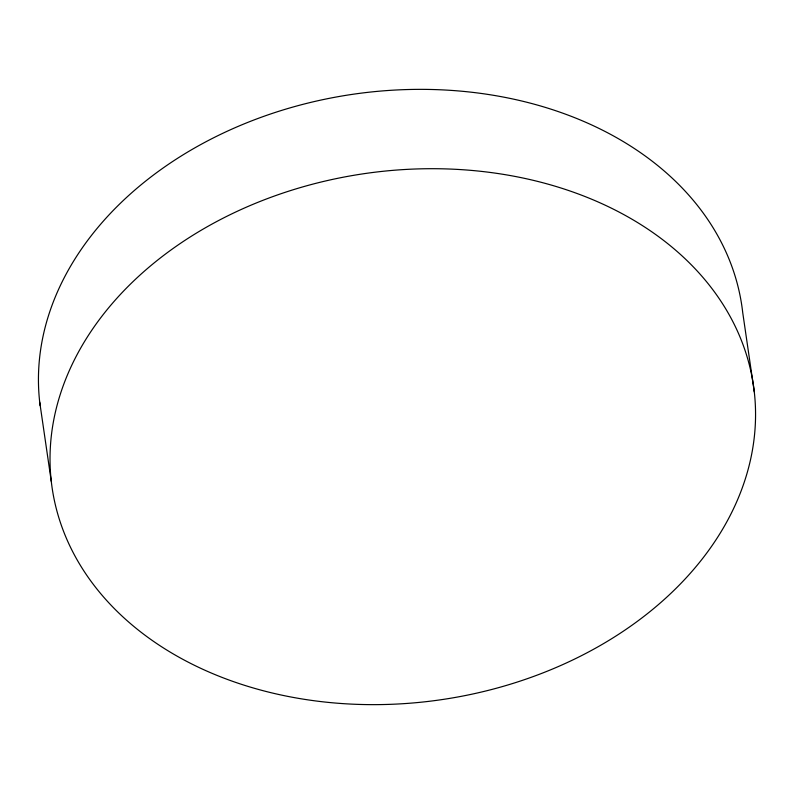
<?xml version="1.0" encoding="UTF-8"?>
<svg xmlns="http://www.w3.org/2000/svg" width="794" height="794" viewBox="0 0 794 794"><rect width="100%" height="100%" fill="white"/><g stroke="black" fill="none" stroke-linecap="round" stroke-linejoin="round"><path stroke-width="1.19" d="M754.3 391.968A354.392 265.831 -8.3 0 0 201.249 230.2A354.392 265.831 -8.3 0 0 252.82 687.842A354.392 265.831 -8.3 0 0 754.3 391.968L742.727 312.628A354.392 265.831 -8.3 0 0 359.037 93.424A354.392 265.831 -8.3 0 0 40.137 405.635M39.7 402.032L51.273 481.372"/></g></svg>
